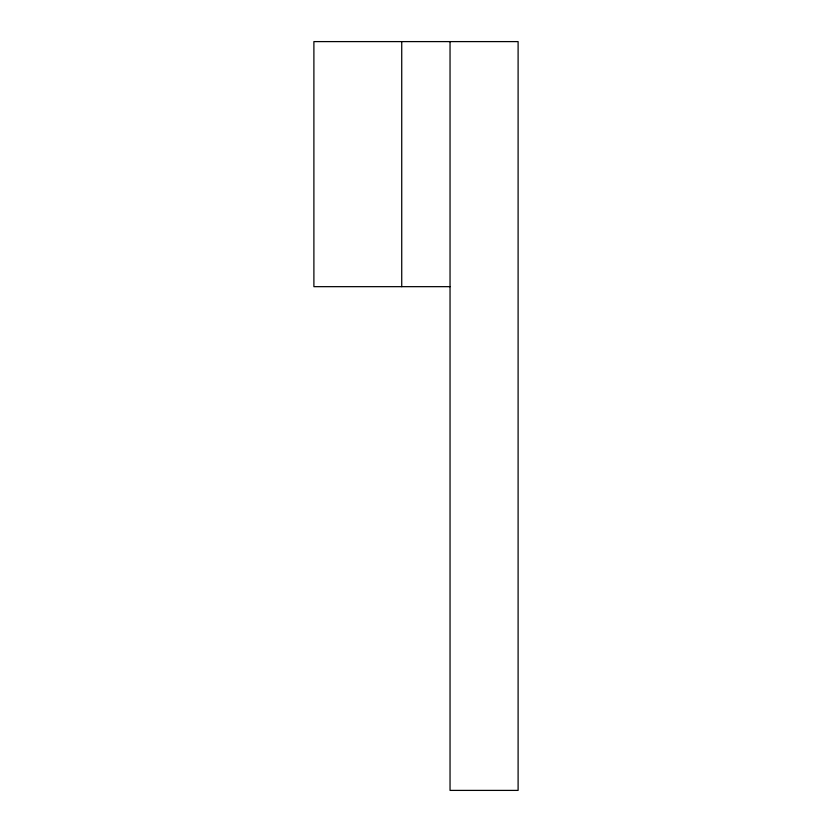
<?xml version="1.0" encoding="UTF-8"?>
<svg xmlns="http://www.w3.org/2000/svg" width="832" height="832" viewBox="0 0 832 832"><rect width="100%" height="100%" fill="white"/><g stroke="black" fill="none" stroke-linecap="round" stroke-linejoin="round"><path stroke-width="1.25" d="M450.039 286.666L313.893 286.666L313.893 41.6L518.107 41.6L518.107 790.4L450.039 790.4L450.039 41.6M401.731 41.6L401.731 286.666"/></g></svg>
